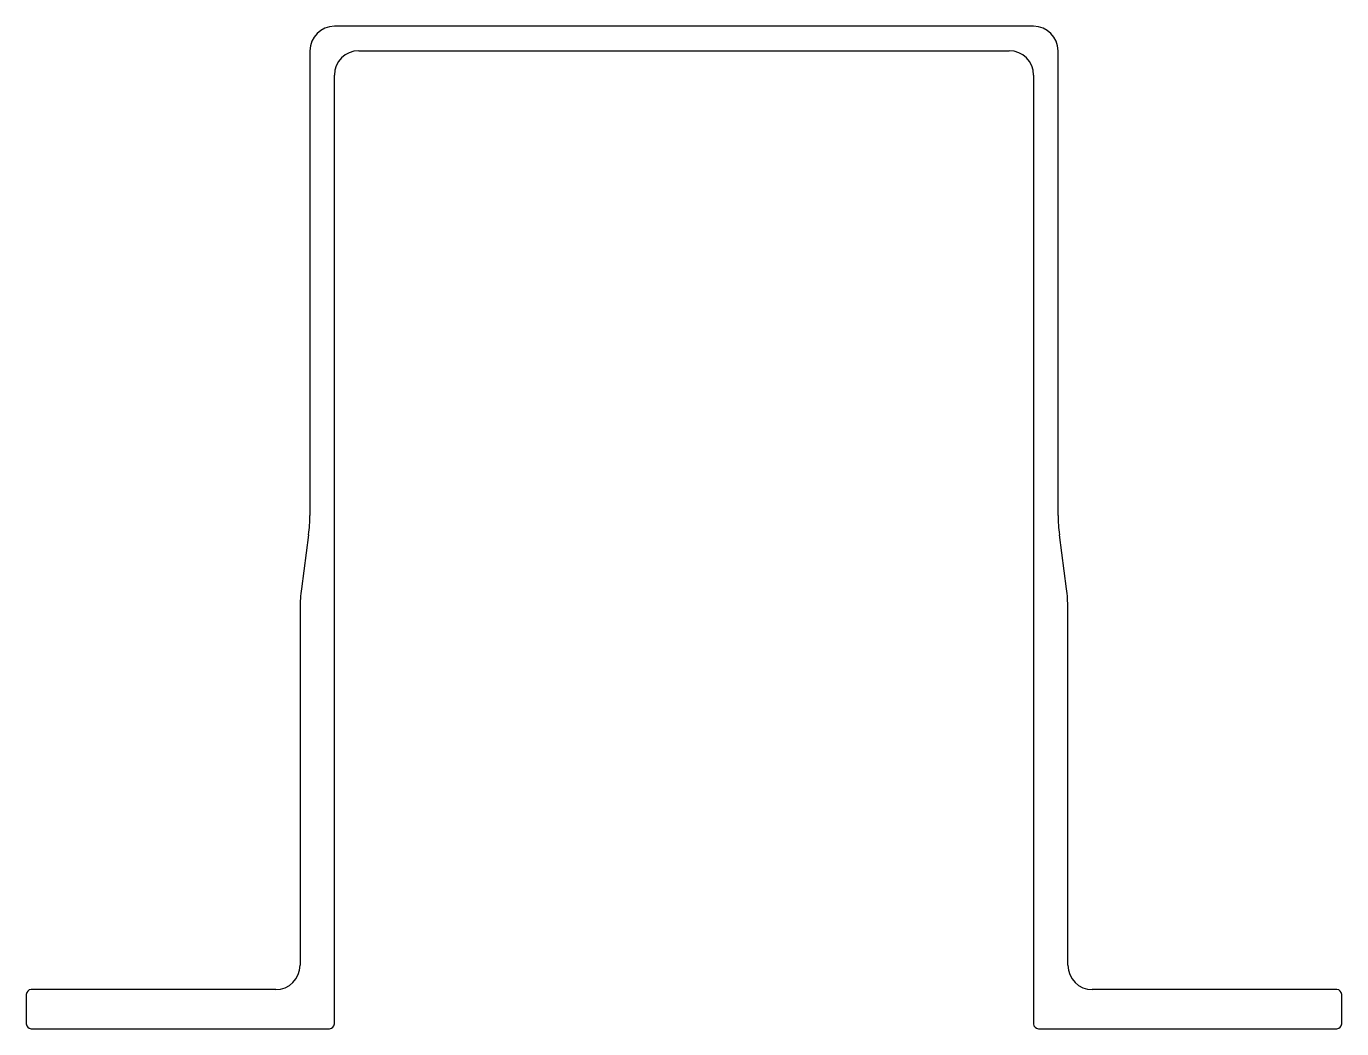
# Model space of a CAD drawing. Extents: x 1919 to 2188, y 2069 to 2274.
import ezdxf

# ---------------------------------------------------------------- set-up
doc = ezdxf.new("R2010")
doc.units = 0
doc.layers.get('0').update_dxf_attribs({"linetype": 'CONTINUOUS'})

msp = doc.modelspace()

# ---------------------------------------------------------------- linework, layer by layer
for p, q in [((2125.04, 2273.93), (1982.04, 2273.93)), ((1977.04, 2268.93), (1977.04, 2173.92)), ((1987.04, 2268.93), (2120.04, 2268.93)), ((2130.04, 2173.92), (2130.04, 2268.93)), ((1982.04, 2069.93), (1982.04, 2263.93)), ((2125.04, 2263.93), (2125.04, 2069.93)), ((1976.78, 2169.96), (1975.31, 2158.91)), ((2131.78, 2158.91), (2130.31, 2169.96)), ((1975.04, 2154.94), (1975.04, 2081.93)), ((2132.04, 2081.93), (2132.04, 2154.94)), ((1970.04, 2076.93), (1920.04, 2076.93)), ((2187.04, 2076.93), (2137.04, 2076.93)), ((1919.04, 2075.93), (1919.04, 2069.93)), ((2188.04, 2069.93), (2188.04, 2075.93)), ((1920.04, 2068.93), (1981.04, 2068.93)), ((2126.04, 2068.93), (2187.04, 2068.93))]:
    msp.add_line(p, q)
for centre, radius, start, end in [((1982.04, 2268.93), 5, 90, 180), ((2125.04, 2268.93), 5, 0, 90), ((1987.04, 2263.93), 5, 90, 180), ((2120.04, 2263.93), 5, 0, 90), ((1947.04, 2173.92), 30, 352.4054, 360), ((2160.04, 2173.92), 30, 180, 187.5946), ((2005.04, 2154.94), 30, 172.4054, 180), ((2102.04, 2154.94), 30, 0, 7.5946), ((1970.04, 2081.93), 5, 270, 0), ((2137.04, 2081.93), 5, 180, 270), ((1920.04, 2075.93), 1, 90, 180), ((2187.04, 2075.93), 1, 0, 90), ((1920.04, 2069.93), 1, 180, 270), ((1981.04, 2069.93), 1, 270, 0), ((2126.04, 2069.93), 1, 180, 270), ((2187.04, 2069.93), 1, 270, 0)]:
    msp.add_arc(centre, radius, start, end)

doc.saveas('drawing.dxf')
